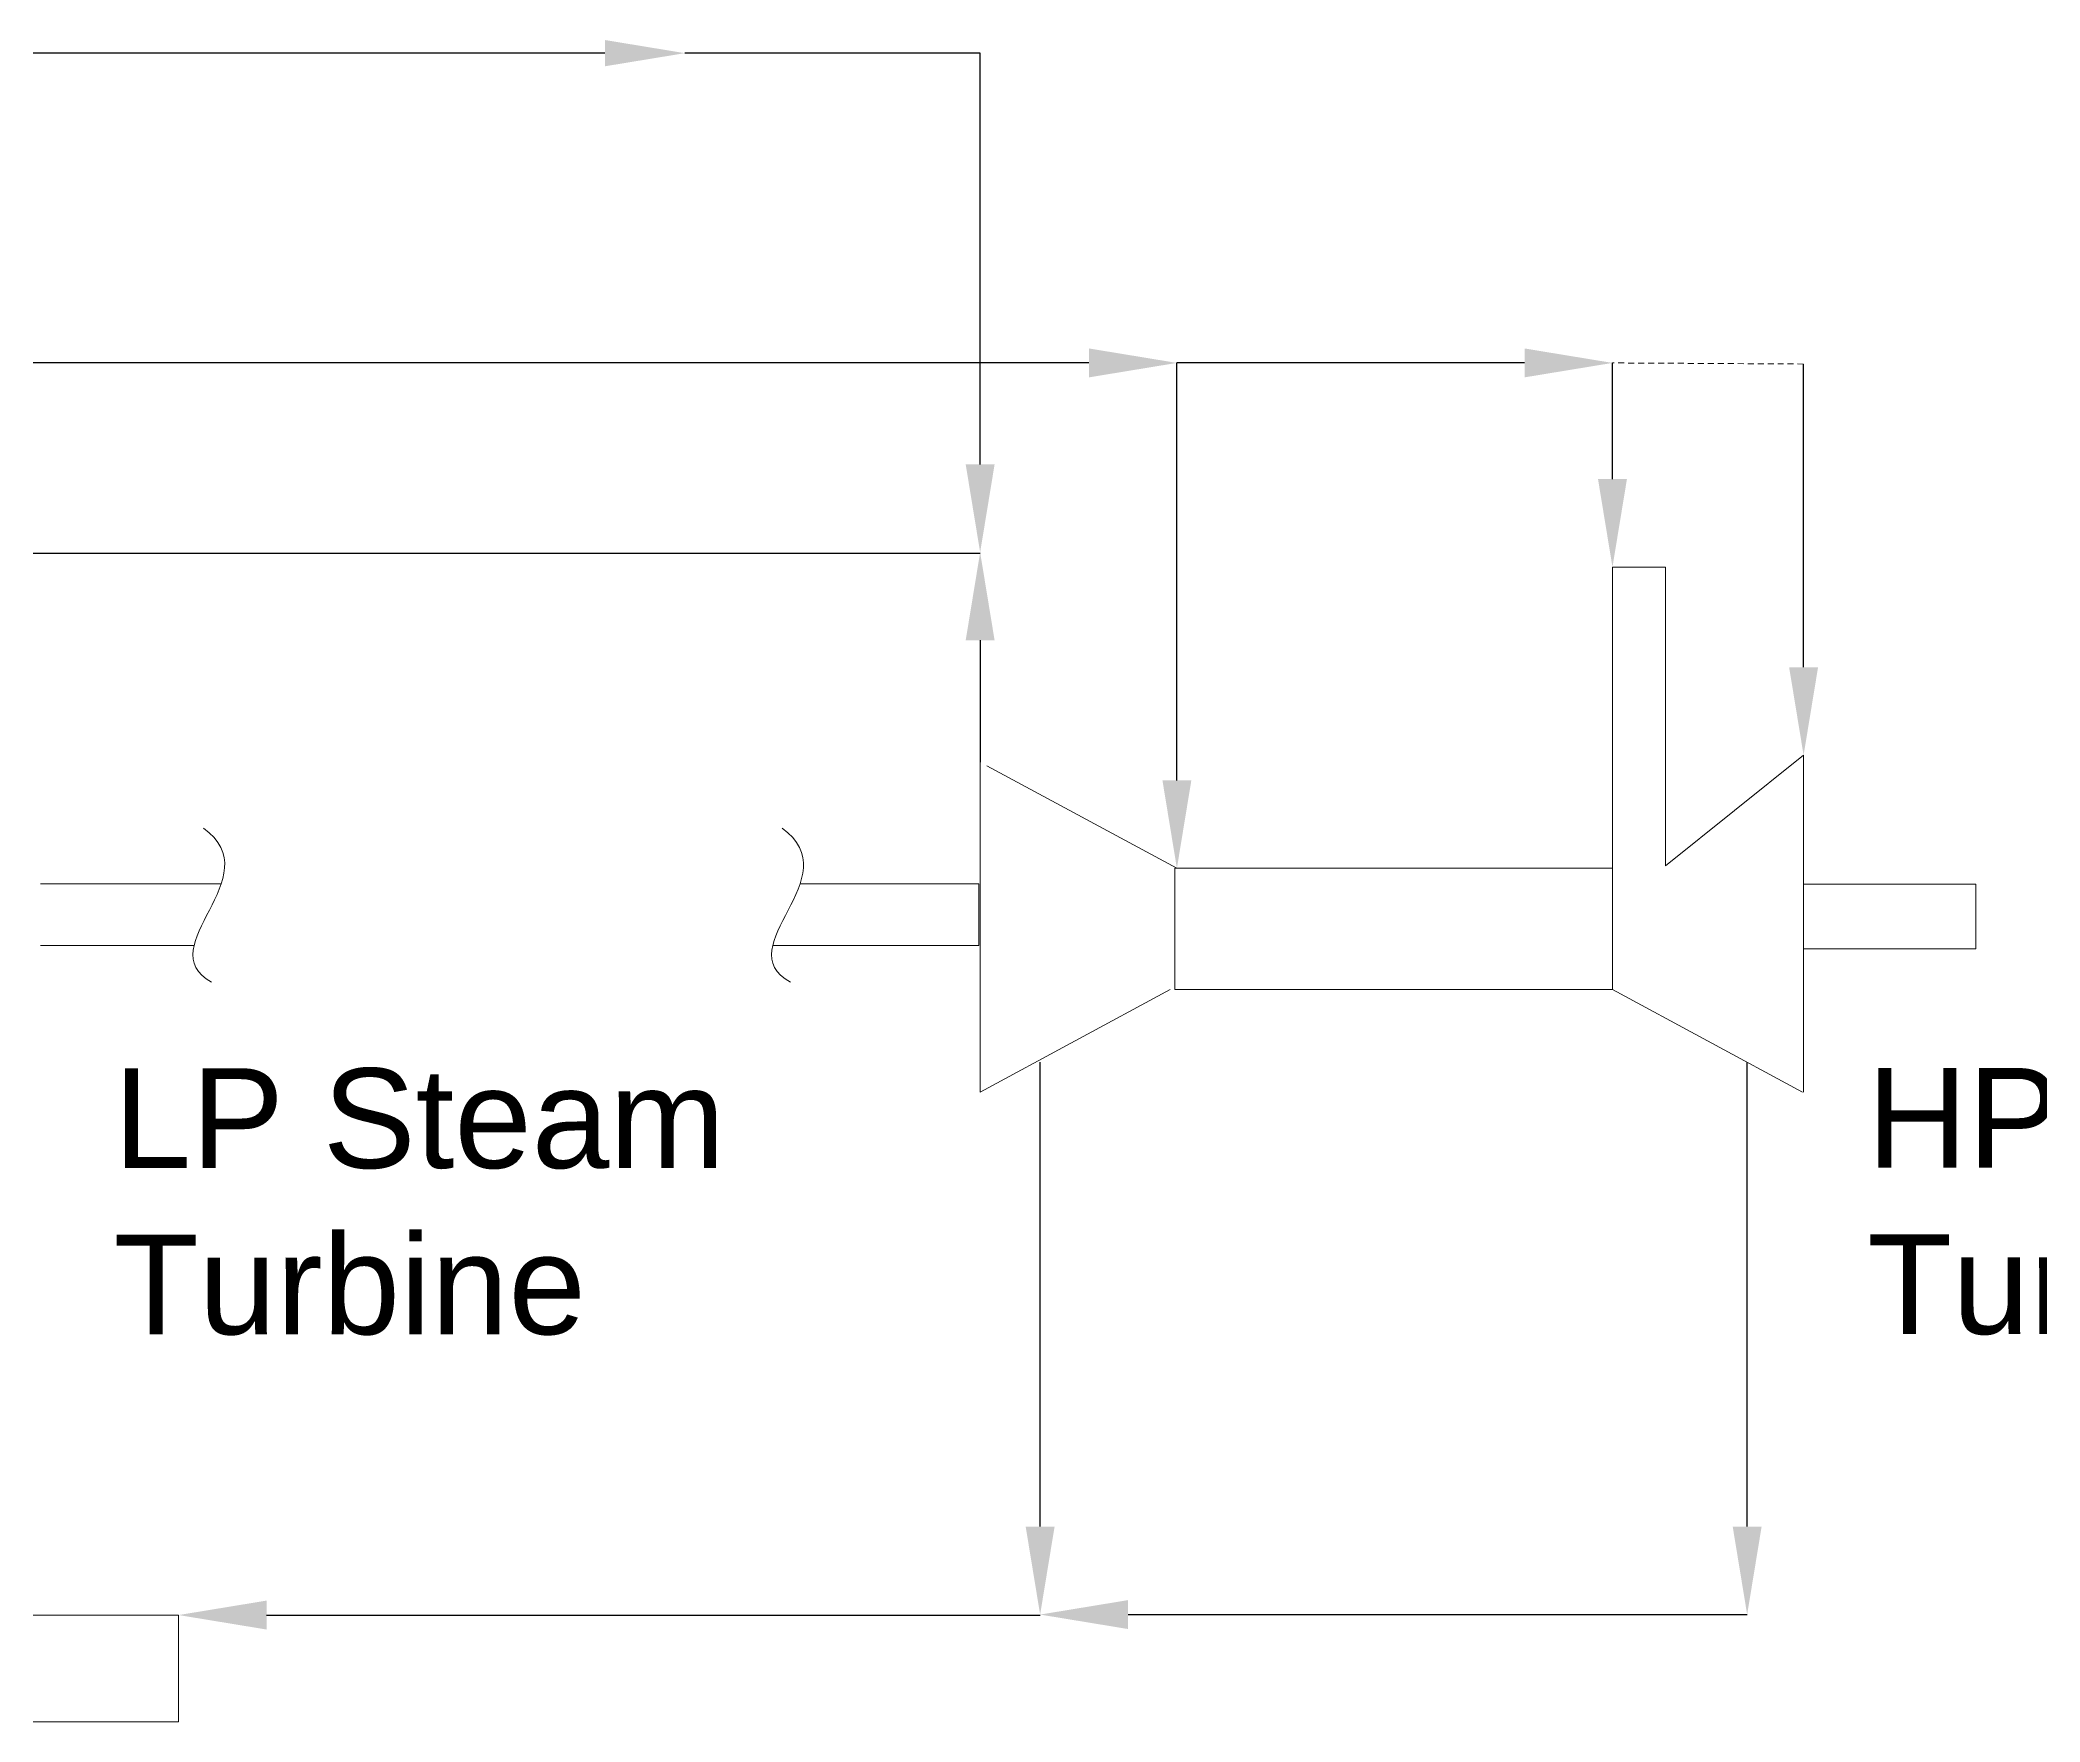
# Model space of a CAD drawing. Header units: millimetres. Extents: x 0 to 796, y 0 to 327.
# Drawn here: x 301.7 to 351.8, y 215.6 to 257.8 of the extents above; entities that cross this region are included whole.
import ezdxf
from ezdxf import colors
from ezdxf.entities.mleader import LeaderData, LeaderLine
from ezdxf.math import Vec2, Vec3

# ---------------------------------------------------------------- set-up
doc = ezdxf.new("R2010")
doc.units = ezdxf.units.MM
doc.header["$LTSCALE"] = 0.25
doc.header["$MEASUREMENT"] = 0
doc.linetypes.add('ACAD_ISO02W100', pattern=[15, 12, -3])
doc.styles.get("Standard").update_dxf_attribs({"font": 'arial.ttf', "height": 1.5})

msp = doc.modelspace()

# ---------------------------------------------------------------- linework, layer by layer
at = {"linetype": 'ACAD_ISO02W100', "lineweight": 9, "ltscale": 0.05}
for p, q in [((345.886, 249.643), (341.094, 249.671)), ((342.336, 218.29), (342.336, 218.29)), ((342.336, 218.29), (344.471, 218.29))]:
    msp.add_line(p, q, dxfattribs=at)
at = {"lineweight": 9}
for p, q in [((341.094, 237), (341.094, 244.552)), ((341.094, 244.552), (341.094, 244.552)), ((341.094, 244.552), (342.426, 244.552)), ((342.426, 244.552), (342.426, 237.063)), ((342.426, 237.063), (345.886, 239.834)), ((345.886, 239.834), (345.886, 231.388)), ((325.243, 231.388), (325.243, 239.663)), ((325.409, 239.573), (330.173, 237)), ((306.211, 236.61), (301.68, 236.61)), ((325.211, 236.61), (320.723, 236.61)), ((325.211, 235.065), (325.211, 236.61)), ((301.68, 235.065), (305.53, 235.065)), ((320.042, 235.065), (325.211, 235.065)), ((325.243, 231.388), (330.007, 233.962)), ((345.858, 231.388), (341.094, 233.962))]:
    msp.add_line(p, q, dxfattribs=at)
for points in [[(341.094, 233.962), (330.121, 233.962), (330.121, 237), (341.094, 237)], [(350.202, 236.605), (345.886, 236.605), (345.886, 234.984), (350.202, 234.984)], [(305.143, 218.278), (296.911, 218.278), (296.911, 215.597), (305.143, 215.597)]]:
    msp.add_lwpolyline(points, close=True, dxfattribs=at)
for points in [[(305.764, 238.006), (307.48, 236.781), (304.38, 235.032), (305.971, 234.144)], [(320.275, 238.006), (321.992, 236.781), (318.892, 235.032), (320.483, 234.144)]]:
    msp.add_open_spline(points, degree=3, dxfattribs=at)

# ---------------------------------------------------------------- texts
at = {"lineweight": 9, "char_height": 2.5, "attachment_point": 1}
for s, width, insert in [('LP Steam Turbine', 19.64721, (303.516, 231.985)), ('HP Steam Turbine', 23.84368, (347.477, 231.992))]:
    msp.add_mtext_dynamic_manual_height_columns(s, width=width, gutter_width=7.5, heights=[0], dxfattribs=dict(at, insert=insert))

# ---------------------------------------------------------------- leaders
at = {"linetype": 'ACAD_ISO02W100', "lineweight": 9, "ltscale": 0.05}
ml = msp.add_multileader_mtext('Standard', dxfattribs=at)
ml.set_content('')
ml.set_leader_properties()
ml.build(insert=Vec2(0, 0))
ml.multileader.update_dxf_attribs({"has_dogleg": 0, "dogleg_length": 0, "arrow_head_size": 2.005})
ctx = ml.context
ctx.base_point, ctx.char_height, ctx.arrow_head_size, ctx.landing_gap_size, ctx.plane_origin = Vec3(273.256, 266.755), 0.18, 2.005, 0.09, Vec3(317.836, 257.437)
notes = []
notes.append((ctx, [(0, (1, 1, 0), (273.256, 257.437), (-1, 0), 0, [(0, [(317.836, 257.437)], 0, [])])]))
ctx.mtext, ml.multileader.dxf.content_type = None, 0
ml = msp.add_multileader_mtext('Standard', dxfattribs=at)
ml.set_content('')
ml.set_leader_properties()
ml.build(insert=Vec2(0, 0))
ml.multileader.update_dxf_attribs({"has_dogleg": 0, "dogleg_length": 0, "arrow_head_size": 2.205})
ctx = ml.context
ctx.base_point, ctx.char_height, ctx.arrow_head_size, ctx.landing_gap_size, ctx.plane_origin = Vec3(317.836, 257.437), 0.198, 2.205, 0.099, Vec3(325.24, 237.628)
ctx.text_align_type = 2
notes.append((ctx, [(1, (1, 1, 0), (317.836, 257.437), (-1, 0), 0, [(0, [(325.24, 244.922), (325.24, 257.437)], 0, [])])]))
ctx.mtext, ml.multileader.dxf.content_type = None, 0
ml = msp.add_multileader_mtext('Standard', dxfattribs=at)
ml.set_content('')
ml.set_leader_properties()
ml.build(insert=Vec2(0, 0))
ml.multileader.update_dxf_attribs({"has_dogleg": 0, "dogleg_length": 0, "arrow_head_size": 2.205})
ctx = ml.context
ctx.base_point, ctx.char_height, ctx.arrow_head_size, ctx.landing_gap_size, ctx.plane_origin = Vec3(268.343, 249.671), 0.198, 2.205, 0.099, Vec3(330.173, 242.376)
ctx.text_align_type = 2
notes.append((ctx, [(1, (1, 1, 0), (268.343, 249.671), (-1, 0), 0, [(0, [(330.173, 249.671), (276.277, 249.671)], 0, [])])]))
ctx.mtext, ml.multileader.dxf.content_type = None, 0
ml = msp.add_multileader_mtext('Standard', dxfattribs=at)
ml.set_content('')
ml.set_leader_properties()
ml.build(insert=Vec2(0, 0))
ml.multileader.update_dxf_attribs({"has_dogleg": 0, "dogleg_length": 0, "arrow_head_size": 2.205})
ctx = ml.context
ctx.base_point, ctx.char_height, ctx.arrow_head_size, ctx.landing_gap_size, ctx.plane_origin = Vec3(330.173, 249.671), 0.198, 2.205, 0.099, Vec3(341.094, 246.093)
ctx.text_align_type = 2
notes.append((ctx, [(1, (1, 1, 0), (330.173, 249.671), (-1, 0), 0, [(0, [(341.094, 249.671)], 0, [])])]))
ctx.mtext, ml.multileader.dxf.content_type = None, 0
ml = msp.add_multileader_mtext('Standard', dxfattribs=at)
ml.set_content('')
ml.set_leader_properties()
ml.build(insert=Vec2(0, 0))
ml.multileader.update_dxf_attribs({"has_dogleg": 0, "dogleg_length": 0, "arrow_head_size": 2.205})
ctx = ml.context
ctx.base_point, ctx.char_height, ctx.arrow_head_size, ctx.landing_gap_size, ctx.plane_origin = Vec3(330.173, 249.671), 0.198, 2.205, 0.099, Vec3(330.173, 229.706)
ctx.text_align_type = 2
notes.append((ctx, [(0, (1, 1, 0), (330.173, 249.671), (-1, 0), 0, [(0, [(330.173, 237), (330.173, 249.671)], 0, [])])]))
ctx.mtext, ml.multileader.dxf.content_type = None, 0
ml = msp.add_multileader_mtext('Standard', dxfattribs=at)
ml.set_content('')
ml.set_leader_properties()
ml.build(insert=Vec2(0, 0))
ml.multileader.update_dxf_attribs({"has_dogleg": 0, "dogleg_length": 0, "arrow_head_size": 2.205})
ctx = ml.context
ctx.base_point, ctx.char_height, ctx.arrow_head_size, ctx.landing_gap_size, ctx.plane_origin = Vec3(341.094, 249.671), 0.198, 2.205, 0.099, Vec3(341.094, 237.257)
ctx.text_align_type = 2
notes.append((ctx, [(0, (1, 1, 0), (341.094, 249.671), (1, 0), 0, [(0, [(341.094, 244.552)], 0, [])])]))
ctx.mtext, ml.multileader.dxf.content_type = None, 0
ml = msp.add_multileader_mtext('Standard', dxfattribs=at)
ml.set_content('')
ml.set_leader_properties()
ml.build(insert=Vec2(0, 0))
ml.multileader.update_dxf_attribs({"has_dogleg": 0, "dogleg_length": 0, "arrow_head_size": 2.205})
ctx = ml.context
ctx.base_point, ctx.char_height, ctx.arrow_head_size, ctx.landing_gap_size, ctx.plane_origin = Vec3(345.886, 249.643), 0.198, 2.205, 0.099, Vec3(345.886, 232.54)
ctx.text_align_type = 2
notes.append((ctx, [(1, (1, 1, 0), (345.886, 249.643), (1, 0), 0, [(0, [(345.886, 239.834)], 0, [])])]))
ctx.mtext, ml.multileader.dxf.content_type = None, 0
at = {"linetype": 'ACAD_ISO02W100', "lineweight": 9}
ml = msp.add_multileader_mtext('Standard', dxfattribs=at)
ml.set_content('')
ml.set_leader_properties()
ml.build(insert=Vec2(0, 0))
ml.multileader.update_dxf_attribs({"has_dogleg": 0, "dogleg_length": 0, "arrow_head_size": 2.205})
ctx = ml.context
ctx.base_point, ctx.char_height, ctx.arrow_head_size, ctx.landing_gap_size, ctx.plane_origin = Vec3(325.24, 244.898), 0.198, 2.205, 0.099, Vec3(296.892, 237.603)
ctx.text_align_type = 2
notes.append((ctx, [(1, (1, 1, 0), (325.24, 244.898), (1, 0), 0, [(0, [(296.892, 244.898)], 0, [])])]))
ctx.mtext, ml.multileader.dxf.content_type = None, 0
ml = msp.add_multileader_mtext('Standard', dxfattribs=at)
ml.set_content('')
ml.set_leader_properties()
ml.build(insert=Vec2(0, 0))
ml.multileader.update_dxf_attribs({"has_dogleg": 0, "dogleg_length": 0, "arrow_head_size": 2.205})
ctx = ml.context
ctx.base_point, ctx.char_height, ctx.arrow_head_size, ctx.landing_gap_size, ctx.plane_origin = Vec3(325.24, 239.663), 0.198, 2.205, 0.099, Vec3(325.24, 241.873)
ctx.text_align_type = 2
notes.append((ctx, [(0, (1, 1, 0), (325.24, 239.663), (1, 0), 0, [(0, [(325.24, 244.922)], 0, [])])]))
ctx.mtext, ml.multileader.dxf.content_type = None, 0
at = {"linetype": 'ACAD_ISO02W100', "lineweight": 9, "ltscale": 0.05}
ml = msp.add_multileader_mtext('Standard', dxfattribs=at)
ml.set_content('')
ml.set_leader_properties()
ml.build(insert=Vec2(0, 0))
ml.multileader.update_dxf_attribs({"has_dogleg": 0, "dogleg_length": 0, "arrow_head_size": 2.205})
ctx = ml.context
ctx.base_point, ctx.char_height, ctx.arrow_head_size, ctx.landing_gap_size, ctx.plane_origin = Vec3(326.744, 232.137), 0.198, 2.205, 0.099, Vec3(326.744, 210.996)
notes.append((ctx, [(0, (1, 1, 0), (326.744, 232.137), (1, 0), 0, [(0, [(326.744, 218.29)], 0, [])])]))
ctx.mtext, ml.multileader.dxf.content_type = None, 0
ml = msp.add_multileader_mtext('Standard', dxfattribs=at)
ml.set_content('')
ml.set_leader_properties()
ml.build(insert=Vec2(0, 0))
ml.multileader.update_dxf_attribs({"has_dogleg": 0, "dogleg_length": 0, "arrow_head_size": 2.205})
ctx = ml.context
ctx.base_point, ctx.char_height, ctx.arrow_head_size, ctx.landing_gap_size, ctx.plane_origin = Vec3(344.471, 232.137), 0.198, 2.205, 0.099, Vec3(344.471, 210.996)
ctx.text_align_type = 2
notes.append((ctx, [(0, (1, 1, 0), (344.471, 232.137), (1, 0), 0, [(0, [(344.471, 218.29)], 0, [])])]))
ctx.mtext, ml.multileader.dxf.content_type = None, 0
ml = msp.add_multileader_mtext('Standard', dxfattribs=at)
ml.set_content('')
ml.set_leader_properties()
ml.build(insert=Vec2(0, 0))
ml.multileader.update_dxf_attribs({"has_dogleg": 0, "dogleg_length": 0, "arrow_head_size": 2.205})
ctx = ml.context
ctx.base_point, ctx.char_height, ctx.arrow_head_size, ctx.landing_gap_size, ctx.plane_origin = Vec3(326.744, 218.278), 0.198, 2.205, 0.099, Vec3(305.143, 210.984)
ctx.text_align_type = 2
notes.append((ctx, [(1, (1, 1, 0), (326.744, 218.278), (1, 0), 0, [(0, [(305.143, 218.278)], 0, [])])]))
ctx.mtext, ml.multileader.dxf.content_type = None, 0
ml = msp.add_multileader_mtext('Standard', dxfattribs=at)
ml.set_content('')
ml.set_leader_properties()
ml.build(insert=Vec2(0, 0))
ml.multileader.update_dxf_attribs({"has_dogleg": 0, "dogleg_length": 0, "arrow_head_size": 2.205})
ctx = ml.context
ctx.base_point, ctx.char_height, ctx.arrow_head_size, ctx.landing_gap_size, ctx.plane_origin = Vec3(344.471, 218.29), 0.198, 2.205, 0.099, Vec3(326.744, 210.996)
ctx.text_align_type = 2
notes.append((ctx, [(1, (1, 1, 0), (344.471, 218.29), (1, 0), 0, [(0, [(326.744, 218.29)], 0, [])])]))
ctx.mtext, ml.multileader.dxf.content_type = None, 0
for ctx, leaders in notes:
    for number, flags, end, landing, length, lines in leaders:
        leader = LeaderData()
        leader.index, (leader.has_last_leader_line, leader.has_dogleg_vector, leader.attachment_direction) = number, flags
        leader.last_leader_point, leader.dogleg_vector, leader.dogleg_length = Vec3(end), Vec3(landing), length
        for number, points, colour, breaks in lines:
            line = LeaderLine()
            line.index, line.vertices, line.color, line.breaks = number, Vec3.list(points), colors.encode_raw_color(colour), breaks
            leader.lines.append(line)
        ctx.leaders.append(leader)

doc.saveas('drawing.dxf')
